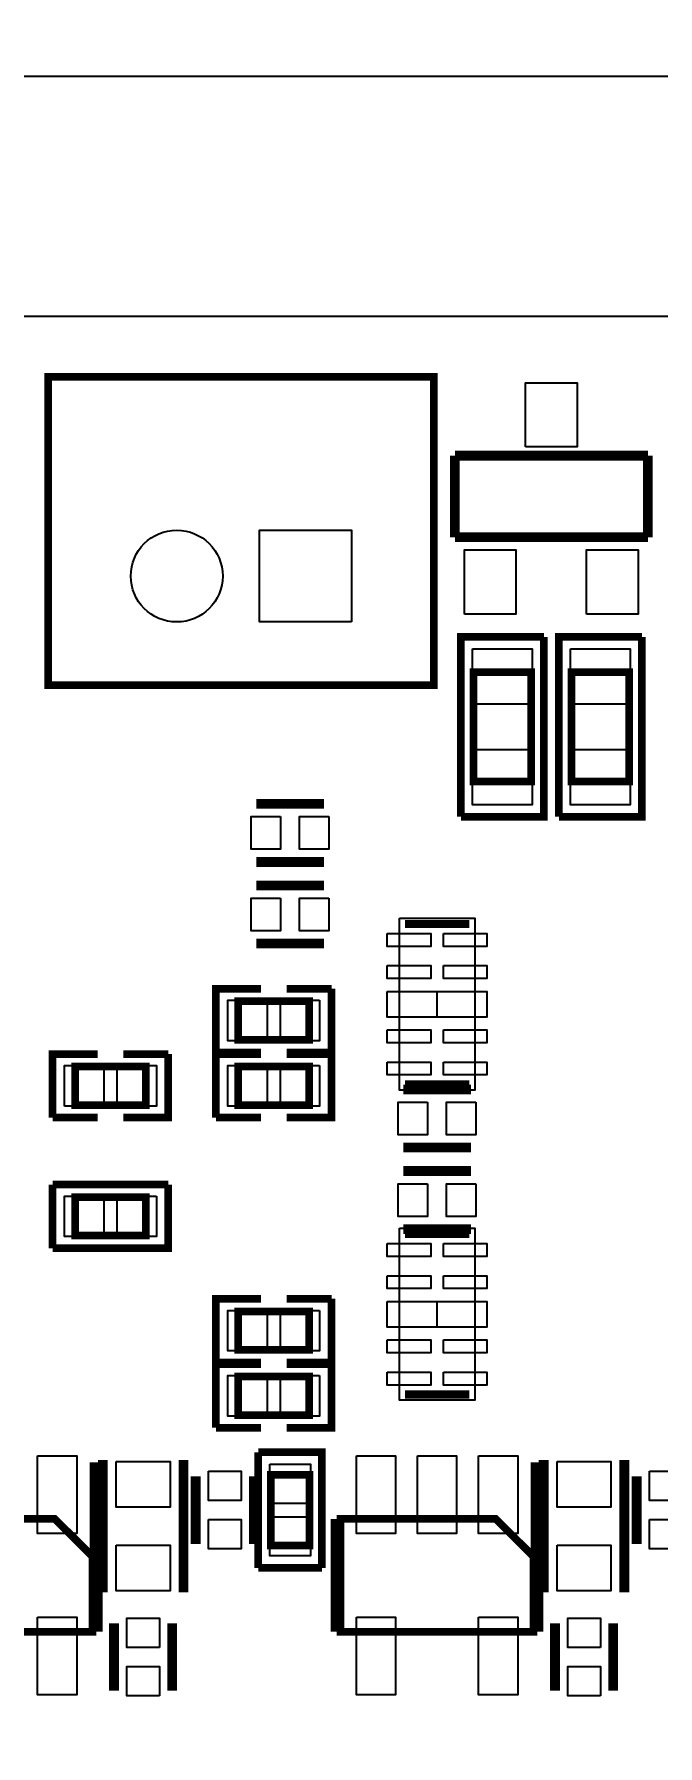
# Model space of a CAD drawing. Extents: x 30 to 161, y 31 to 111.
# Drawn here: x 132.93 to 142.62, y 83.96 to 110.6 of the extents above; entities that cross this region are included whole.
import ezdxf

# ---------------------------------------------------------------- set-up
doc = ezdxf.new("R2010")
doc.units = 0
doc.header["$MEASUREMENT"] = 0
doc.layers.get('0').update_dxf_attribs({"linetype": 'CONTINUOUS'})
doc.layers.get('Defpoints').update_dxf_attribs({"linetype": 'CONTINUOUS'})
for name, color, linetype in [('ASSEMBLY_TOP', 7, 'CONTINUOUS'), ('OUTLINE', 7, 'CONTINUOUS'), ('SILKSCREEN_TOP', 7, 'CONTINUOUS'), ('TOP', 1, 'CONTINUOUS')]:
    doc.layers.add(name, color=color, linetype=linetype)
doc.dimstyles.get("Standard").update_dxf_attribs({"dimtxt": 1, "dimasz": 0.18, "dimexe": 0.18, "dimexo": 0.0625, "dimgap": 0.09, "dimtad": 0, "dimtih": 1, "dimtoh": 1, "dimzin": 0, "dimdsep": 46, "dimtxsty": 'STANDARD', "dimcen": 0.09, "dimclrd": 3, "dimclre": 3, "dimclrt": 3, "dimadec": 0, "dimazin": 0, "dimtfac": 1, "dimtofl": 0, "dimtmove": 0, "dimatfit": 3, "dimfxl": 1, "dimtfillclr": 3, "dimtolj": 1, "dimtzin": 0, "dimarcsym": 0})

# ---------------------------------------------------------------- blocks, each defined once
blk = doc.blocks.new('*D8')
at = {"color": 3, "linetype": 'Continuous', "lineweight": -2, "transparency": 16777216}
for p, q in [((38.062, 106.273), (38.062, 110.127)), ((158.163, 106.273), (158.163, 110.127)), ((38.242, 109.947), (96.023, 109.947)), ((157.983, 109.947), (100.203, 109.947))]:
    blk.add_line(p, q, dxfattribs=at)
at = {"color": 3, "linetype": 'Continuous', "transparency": 16777216}
for points in [[(38.242, 109.977), (38.242, 109.917), (38.062, 109.947)], [(157.983, 109.977), (157.983, 109.917), (158.163, 109.947)]]:
    blk.add_solid(points, dxfattribs=at)
at = {"layer": 'Defpoints', "color": 0, "linetype": 'Continuous', "transparency": 16777216}
for p in [(158.163, 109.947), (38.062, 106.21), (158.163, 106.21)]:
    blk.add_point(p, dxfattribs=at)
at = {"color": 3, "linetype": 'Continuous', "transparency": 16777216, "insert": (98.113, 109.947), "char_height": 1, "attachment_point": 5}
blk.add_mtext('\\A1;120.10', dxfattribs=at)

msp = doc.modelspace()

# ---------------------------------------------------------------- linework, layer by layer
at = {"layer": 'ASSEMBLY_TOP', "const_width": 0.11938}
for points in [[(139.14374, 105.2703), (139.14374, 100.4697), (133.14426, 100.4697), (133.14426, 105.2703), (139.14374, 105.2703)], [(139.75842, 100.6729), (140.65758, 100.6729), (140.65758, 98.9711), (139.75842, 98.9711), (139.75842, 100.6729)], [(141.28242, 100.6729), (142.18158, 100.6729), (142.18158, 98.9711), (141.28242, 98.9711), (141.28242, 100.6729)], [(137.20318, 95.54972), (137.20318, 94.95028), (136.10082, 94.95028), (136.10082, 95.54972), (137.20318, 95.54972)], [(133.56082, 93.93428), (133.56082, 94.53372), (134.66318, 94.53372), (134.66318, 93.93428), (133.56082, 93.93428)], [(137.20318, 94.53372), (137.20318, 93.93428), (136.10082, 93.93428), (136.10082, 94.53372), (137.20318, 94.53372)], [(134.66318, 92.50172), (134.66318, 91.90228), (133.56082, 91.90228), (133.56082, 92.50172), (134.66318, 92.50172)], [(137.20318, 90.72372), (137.20318, 90.12428), (136.10082, 90.12428), (136.10082, 90.72372), (137.20318, 90.72372)], [(137.20318, 89.70772), (137.20318, 89.10828), (136.10082, 89.10828), (136.10082, 89.70772), (137.20318, 89.70772)], [(136.60628, 88.18118), (137.20572, 88.18118), (137.20572, 87.07882), (136.60628, 87.07882), (136.60628, 88.18118)], [(130.83286, 87.49284), (133.24586, 87.49284), (133.83514, 86.9061), (133.83514, 85.73516), (130.83286, 85.73516), (130.83286, 87.49284)], [(137.69086, 87.49284), (140.10386, 87.49284), (140.69314, 86.9061), (140.69314, 85.73516), (137.69086, 85.73516), (137.69086, 87.49284)]]:
    msp.add_lwpolyline(points, dxfattribs=at)
at = {"layer": 'ASSEMBLY_TOP'}
for points in [[(138.60526, 96.84258), (139.77874, 96.84258), (139.77874, 94.16542), (138.60526, 94.16542)], [(138.60526, 92.01658), (139.77874, 92.01658), (139.77874, 89.33942), (138.60526, 89.33942)]]:
    msp.add_lwpolyline(points, close=True, dxfattribs=at)
at = {"layer": 'OUTLINE'}
msp.add_lwpolyline([(38.0619, 106.2101), (38.0619, 30.90926), (158.16326, 30.90926), (158.16326, 106.2101)], close=True, dxfattribs=at)
at = {"layer": 'SILKSCREEN_TOP'}
for points, const_width in [([(139.46886, 102.77348), (139.46886, 104.04348)], 0.1524), ([(139.46886, 104.04348), (142.47114, 104.04348)], 0.1524), ([(142.47114, 104.04348), (142.47114, 102.77348)], 0.1524), ([(142.47114, 102.77348), (139.46886, 102.77348)], 0.1524), ([(140.85316, 101.22154), (140.85316, 98.42246), (139.56284, 98.42246)], 0.11938), ([(139.56284, 98.42246), (139.56284, 101.22154), (140.85316, 101.22154)], 0.11938), ([(142.37716, 101.22154), (142.37716, 98.42246), (141.08684, 98.42246)], 0.11938), ([(141.08684, 98.42246), (141.08684, 101.22154), (142.37716, 101.22154)], 0.11938), ([(137.43178, 98.62312), (136.38022, 98.62312)], 0.1524), ([(137.43178, 97.71888), (136.38022, 97.71888)], 0.1524), ([(137.43178, 97.35312), (136.38022, 97.35312)], 0.1524), ([(139.69238, 96.75368), (138.69162, 96.75368)], 0.127), ([(137.43178, 96.44888), (136.38022, 96.44888)], 0.1524), ([(136.45134, 95.7453), (135.75284, 95.7453), (135.75284, 94.7547)], 0.11938), ([(136.85266, 94.7547), (137.55116, 94.7547), (137.55116, 95.7453)], 0.11938), ([(136.85266, 95.7453), (137.55116, 95.7453)], 0.11938), ([(133.91134, 94.7293), (133.21284, 94.7293), (133.21284, 93.7387)], 0.11938), ([(134.31266, 93.7387), (135.01116, 93.7387), (135.01116, 94.7293)], 0.11938), ([(134.31266, 94.7293), (135.01116, 94.7293)], 0.11938), ([(136.45134, 94.7547), (135.75284, 94.7547)], 0.11938), ([(136.45134, 94.7293), (135.75284, 94.7293), (135.75284, 93.7387)], 0.11938), ([(136.85266, 93.7387), (137.55116, 93.7387), (137.55116, 94.7293)], 0.11938), ([(136.85266, 94.7293), (137.55116, 94.7293)], 0.11938), ([(139.69238, 94.25432), (138.69162, 94.25432)], 0.127), ([(139.71778, 94.17812), (138.66622, 94.17812)], 0.1524), ([(133.91134, 93.7387), (133.21284, 93.7387)], 0.11938), ([(136.45134, 93.7387), (135.75284, 93.7387)], 0.11938), ([(139.71778, 93.27388), (138.66622, 93.27388)], 0.1524), ([(139.71778, 92.90812), (138.66622, 92.90812)], 0.1524), ([(133.21284, 91.7067), (135.01116, 91.7067), (135.01116, 92.6973)], 0.11938), ([(133.21284, 92.6973), (133.21284, 91.7067)], 0.11938), ([(133.21284, 92.6973), (135.01116, 92.6973)], 0.11938), ([(139.71778, 92.00388), (138.66622, 92.00388)], 0.1524), ([(139.69238, 91.92768), (138.69162, 91.92768)], 0.127), ([(136.45134, 90.9193), (135.75284, 90.9193), (135.75284, 89.9287)], 0.11938), ([(136.85266, 89.9287), (137.55116, 89.9287), (137.55116, 90.9193)], 0.11938), ([(136.85266, 90.9193), (137.55116, 90.9193)], 0.11938), ([(136.45134, 89.9287), (135.75284, 89.9287)], 0.11938), ([(136.45134, 89.9033), (135.75284, 89.9033), (135.75284, 88.9127)], 0.11938), ([(136.85266, 88.9127), (137.55116, 88.9127), (137.55116, 89.9033)], 0.11938), ([(136.85266, 89.9033), (137.55116, 89.9033)], 0.11938), ([(139.69238, 89.42832), (138.69162, 89.42832)], 0.127), ([(136.45134, 88.9127), (135.75284, 88.9127)], 0.11938), ([(133.88848, 88.37422), (133.88848, 85.73516)], 0.20066), ([(133.99262, 88.40978), (133.99262, 86.35238)], 0.1524), ([(135.24738, 88.40978), (135.24738, 86.35238)], 0.1524), ([(137.4013, 86.73084), (137.4013, 88.52916), (136.4107, 88.52916)], 0.11938), ([(136.4107, 86.73084), (136.4107, 88.52916)], 0.11938), ([(140.74648, 88.37422), (140.74648, 85.73516)], 0.20066), ([(140.85062, 88.40978), (140.85062, 86.35238)], 0.1524), ([(142.10538, 88.40978), (142.10538, 86.35238)], 0.1524), ([(135.43788, 88.15578), (135.43788, 87.10422)], 0.1524), ([(136.34212, 88.15578), (136.34212, 87.10422)], 0.1524), ([(142.29588, 88.15578), (142.29588, 87.10422)], 0.1524), ([(137.63752, 87.49284), (137.63752, 85.73516)], 0.20066), ([(136.4107, 86.73084), (137.4013, 86.73084)], 0.11938), ([(134.16788, 84.81822), (134.16788, 85.86978)], 0.1524), ([(135.07212, 84.81822), (135.07212, 85.86978)], 0.1524), ([(141.02588, 84.81822), (141.02588, 85.86978)], 0.1524), ([(141.93012, 84.81822), (141.93012, 85.86978)], 0.1524)]:
    msp.add_lwpolyline(points, dxfattribs=dict(at, const_width=const_width))
at = {"layer": 'TOP'}
for points in [[(140.56868, 104.1781), (140.56868, 105.17886), (141.36878, 105.17886), (141.36878, 104.1781)], [(137.85977, 101.45395), (136.42975, 101.45395), (136.42975, 102.88397), (137.85977, 102.88397)], [(139.61872, 101.57714), (139.61872, 102.5779), (140.41882, 102.5779), (140.41882, 101.57714)], [(141.51864, 101.57714), (141.51864, 102.5779), (142.31874, 102.5779), (142.31874, 101.57714)], [(139.74318, 101.03739), (140.67282, 101.03739), (140.67282, 100.17633), (139.74318, 100.17633)], [(141.26718, 101.03739), (142.19682, 101.03739), (142.19682, 100.17633), (141.26718, 100.17633)], [(139.74318, 99.46767), (140.67282, 99.46767), (140.67282, 98.60661), (139.74318, 98.60661)], [(141.26718, 99.46767), (142.19682, 99.46767), (142.19682, 98.60661), (141.26718, 98.60661)], [(136.75868, 98.425), (136.75868, 97.917), (136.30148, 97.917), (136.30148, 98.425)], [(137.51052, 98.425), (137.51052, 97.917), (137.05332, 97.917), (137.05332, 98.425)], [(136.75868, 97.155), (136.75868, 96.647), (136.30148, 96.647), (136.30148, 97.155)], [(137.51052, 97.155), (137.51052, 96.647), (137.05332, 96.647), (137.05332, 97.155)], [(138.4173, 96.60509), (139.09294, 96.60509), (139.09294, 96.40443), (138.4173, 96.40443)], [(139.29106, 96.60509), (139.9667, 96.60509), (139.9667, 96.40443), (139.29106, 96.40443)], [(138.4173, 96.10471), (139.09294, 96.10471), (139.09294, 95.90405), (138.4173, 95.90405)], [(139.29106, 96.10471), (139.9667, 96.10471), (139.9667, 95.90405), (139.29106, 95.90405)], [(138.41603, 95.70339), (139.19073, 95.70339), (139.19073, 95.30461), (138.41603, 95.30461)], [(139.19327, 95.70339), (139.96797, 95.70339), (139.96797, 95.30461), (139.19327, 95.30461)], [(136.54786, 95.56496), (136.54786, 94.93504), (135.93826, 94.93504), (135.93826, 95.56496)], [(137.36574, 95.56496), (137.36574, 94.93504), (136.75614, 94.93504), (136.75614, 95.56496)], [(138.4173, 95.10395), (139.09294, 95.10395), (139.09294, 94.90329), (138.4173, 94.90329)], [(139.29106, 95.10395), (139.9667, 95.10395), (139.9667, 94.90329), (139.29106, 94.90329)], [(138.4173, 94.60357), (139.09294, 94.60357), (139.09294, 94.40291), (138.4173, 94.40291)], [(139.29106, 94.60357), (139.9667, 94.60357), (139.9667, 94.40291), (139.29106, 94.40291)], [(133.39826, 93.91904), (133.39826, 94.54896), (134.00786, 94.54896), (134.00786, 93.91904)], [(134.21614, 93.91904), (134.21614, 94.54896), (134.82574, 94.54896), (134.82574, 93.91904)], [(136.54786, 94.54896), (136.54786, 93.91904), (135.93826, 93.91904), (135.93826, 94.54896)], [(137.36574, 94.54896), (137.36574, 93.91904), (136.75614, 93.91904), (136.75614, 94.54896)], [(139.04468, 93.98), (139.04468, 93.472), (138.58748, 93.472), (138.58748, 93.98)], [(139.79652, 93.98), (139.79652, 93.472), (139.33932, 93.472), (139.33932, 93.98)], [(134.00786, 92.51696), (134.00786, 91.88704), (133.39826, 91.88704), (133.39826, 92.51696)], [(134.82574, 92.51696), (134.82574, 91.88704), (134.21614, 91.88704), (134.21614, 92.51696)], [(139.04468, 92.71), (139.04468, 92.202), (138.58748, 92.202), (138.58748, 92.71)], [(139.79652, 92.71), (139.79652, 92.202), (139.33932, 92.202), (139.33932, 92.71)], [(138.4173, 91.77909), (139.09294, 91.77909), (139.09294, 91.57843), (138.4173, 91.57843)], [(139.29106, 91.77909), (139.9667, 91.77909), (139.9667, 91.57843), (139.29106, 91.57843)], [(138.4173, 91.27871), (139.09294, 91.27871), (139.09294, 91.07805), (138.4173, 91.07805)], [(139.29106, 91.27871), (139.9667, 91.27871), (139.9667, 91.07805), (139.29106, 91.07805)], [(138.41603, 90.87739), (139.19073, 90.87739), (139.19073, 90.47861), (138.41603, 90.47861)], [(139.19327, 90.87739), (139.96797, 90.87739), (139.96797, 90.47861), (139.19327, 90.47861)], [(136.54786, 90.73896), (136.54786, 90.10904), (135.93826, 90.10904), (135.93826, 90.73896)], [(137.36574, 90.73896), (137.36574, 90.10904), (136.75614, 90.10904), (136.75614, 90.73896)], [(138.4173, 90.27795), (139.09294, 90.27795), (139.09294, 90.07729), (138.4173, 90.07729)], [(139.29106, 90.27795), (139.9667, 90.27795), (139.9667, 90.07729), (139.29106, 90.07729)], [(136.54786, 89.72296), (136.54786, 89.09304), (135.93826, 89.09304), (135.93826, 89.72296)], [(137.36574, 89.72296), (137.36574, 89.09304), (136.75614, 89.09304), (136.75614, 89.72296)], [(138.4173, 89.77757), (139.09294, 89.77757), (139.09294, 89.57691), (138.4173, 89.57691)], [(139.29106, 89.77757), (139.9667, 89.77757), (139.9667, 89.57691), (139.29106, 89.57691)], [(132.97916, 88.47328), (133.58876, 88.47328), (133.58876, 87.26424), (132.97916, 87.26424)], [(137.93724, 88.47328), (138.54684, 88.47328), (138.54684, 87.26424), (137.93724, 87.26424)], [(138.8872, 88.47328), (139.4968, 88.47328), (139.4968, 87.26424), (138.8872, 87.26424)], [(139.83716, 88.47328), (140.44676, 88.47328), (140.44676, 87.26424), (139.83716, 87.26424)], [(134.2009, 88.38692), (135.0391, 88.38692), (135.0391, 87.67572), (134.2009, 87.67572)], [(135.636, 88.23452), (136.144, 88.23452), (136.144, 87.77732), (135.636, 87.77732)], [(136.59104, 88.34374), (137.22096, 88.34374), (137.22096, 87.73414), (136.59104, 87.73414)], [(141.0589, 88.38692), (141.8971, 88.38692), (141.8971, 87.67572), (141.0589, 87.67572)], [(142.494, 88.23452), (143.002, 88.23452), (143.002, 87.77732), (142.494, 87.77732)], [(135.636, 87.48268), (136.144, 87.48268), (136.144, 87.02548), (135.636, 87.02548)], [(136.59104, 87.52586), (137.22096, 87.52586), (137.22096, 86.91626), (136.59104, 86.91626)], [(142.494, 87.48268), (143.002, 87.48268), (143.002, 87.02548), (142.494, 87.02548)], [(134.2009, 87.08644), (135.0391, 87.08644), (135.0391, 86.37524), (134.2009, 86.37524)], [(141.0589, 87.08644), (141.8971, 87.08644), (141.8971, 86.37524), (141.0589, 86.37524)], [(132.97916, 85.96376), (133.58876, 85.96376), (133.58876, 84.75472), (132.97916, 84.75472)], [(134.874, 85.49132), (134.366, 85.49132), (134.366, 85.94852), (134.874, 85.94852)], [(137.93724, 85.96376), (138.54684, 85.96376), (138.54684, 84.75472), (137.93724, 84.75472)], [(139.83716, 85.96376), (140.44676, 85.96376), (140.44676, 84.75472), (139.83716, 84.75472)], [(141.732, 85.49132), (141.224, 85.49132), (141.224, 85.94852), (141.732, 85.94852)], [(134.874, 84.73948), (134.366, 84.73948), (134.366, 85.19668), (134.874, 85.19668)], [(141.732, 84.73948), (141.224, 84.73948), (141.224, 85.19668), (141.732, 85.19668)]]:
    msp.add_lwpolyline(points, close=True, dxfattribs=at)
msp.add_circle((135.14324, 102.16896), 0.71501, dxfattribs=at)

# ---------------------------------------------------------------- dimensions: what is measured, and where the dimension line sits
at = {"linetype": 'Continuous'}
dim = msp.add_linear_dim(base=(158.16326, 109.94675), p1=(38.0619, 106.2101), p2=(158.16326, 106.2101), dimstyle='Standard', dxfattribs=at)
dim.commit()
dim.dimension.update_dxf_attribs({"geometry": '*D8', "text_midpoint": (98.11258, 109.94675)})

doc.saveas('drawing.dxf')
